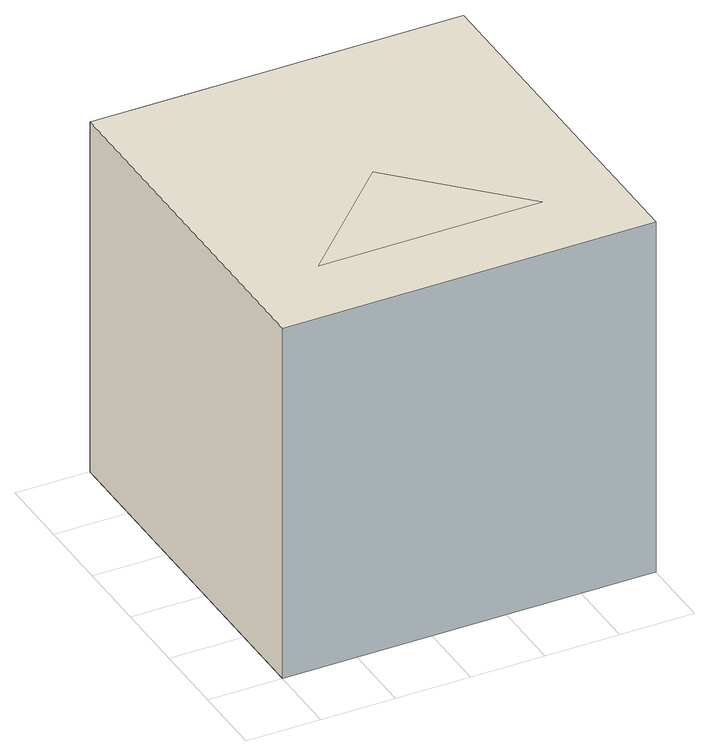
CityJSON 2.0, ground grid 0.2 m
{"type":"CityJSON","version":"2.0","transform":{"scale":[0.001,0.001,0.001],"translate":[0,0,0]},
"CityObjects":{
"object1":{"type":"GenericCityObject","geometry":[{"type":"MultiSurface","lod":"1","boundaries":[[[0,1,2,3],[4,5,6],[7,8,9]],[[10,11,12,13]],[[10,13,1,0]],[[13,12,2,1]],[[12,11,3,2]],[[11,10,0,3]],[[6,5,4]]],"semantics":{"surfaces":[{"type":"WallSurface","on_footprint_edge":false},{"type":"RoofSurface"},{"type":"GroundSurface"},{"type":"WallSurface","on_footprint_edge":true}],"values":[0,1,null,2,0,3,3]}}]}
},
"vertices":[
[0,0,1000],[1000,0,1000],[1000,1000,1000],[0,1000,1000],[500,500,1000],[800,200,1000],[200,200,1000],[500,400,1000],[600,250,1000],[400,250,1000],[0,0,0],[0,1000,0],[1000,1000,0],[1000,0,0]
]}
